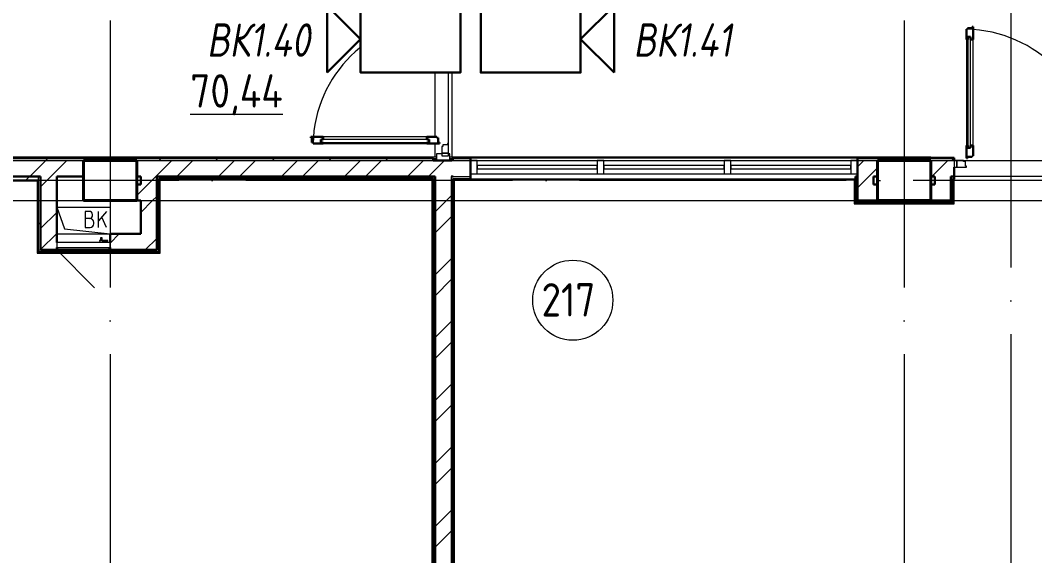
# Model space of a CAD drawing. Header units: millimetres. Extents: x -495897 to 1376592, y -28539 to 470976.
# Drawn here: x 136097 to 143697, y 345098 to 349111 of the extents above; entities that cross this region are included whole.
import ezdxf
from ezdxf.enums import TextEntityAlignment as Align

# ---------------------------------------------------------------- set-up
doc = ezdxf.new("R2010")
doc.units = ezdxf.units.MM
doc.set_wipeout_variables(frame=1)
doc.linetypes.add('ADSK_Линия сетки', pattern=[25, 20, -2.5, 0, -2.5])
doc.linetypes.add('ADSK_Сверху', pattern=[450, 300, -150])
for name, color, linetype, lineweight in [('RC-Видеонаблюдение', 5, 'Continuous', 30), ('Витраж', 7, 'Continuous', 9), ('Двери', 252, 'Continuous', 9), ('Линии', 7, 'Continuous', 9), ('Марки помещений', 252, 'Continuous', 20), ('Несущие колонны', 252, 'Continuous', 18), ('Оборудование', 8, 'Continuous', 18), ('Ограждение', 252, 'Continuous', 9), ('Оси', 252, 'Continuous', 9), ('Панели витража', 252, 'Continuous', 9), ('Перекрытие', 252, 'Continuous', 18), ('Стены наружные', 7, 'Continuous', 18), ('Стены штриховка', 7, 'Continuous', 9)]:
    doc.layers.add(name, color=color, linetype=linetype, lineweight=lineweight)
doc.layers.add('RC-Позиционные_обозначения', color=7, linetype='Continuous')
doc.layers.add('Двери открывание', color=7, linetype='Continuous', lineweight=9, true_color=0xc0c0c0)
doc.styles.add('GOST Common_2', font='', dxfattribs={"width": 0.9, "height": 250})
doc.styles.add('RubezhCAD', font='', dxfattribs={"oblique": 10})
doc.styles.get("Standard").update_dxf_attribs({"font": ''})
doc.styles.get('GOST Common_2').set_extended_font_data('GOST type B')
doc.styles.get('RubezhCAD').set_extended_font_data('GOST type A')
doc.styles.get('Standard').set_extended_font_data('GOST type B')

# ---------------------------------------------------------------- blocks, each defined once
blk = doc.blocks.new('RC-UGO-CAM-01')
blk.add_attdef('PSTN', text='', height=2.5).set_placement((4.626, 3.284), align=Align.BOTTOM_LEFT)
at = {"color": 1}
blk.add_wipeout([(3.743, 0), (6.243, 2.499), (6.243, -2.499)], dxfattribs=at)
blk.add_line((6.243, 2.499), (6.243, -2.499), dxfattribs=at)
blk.add_wipeout([(-3.743, -2.499), (-3.741, 2.497), (3.743, 2.499), (3.743, -2.499)], dxfattribs=at)
for q in [(6.243, 2.499), (6.243, -2.499)]:
    blk.add_line((3.743, 0), q, dxfattribs=at)
blk.add_lwpolyline([(3.743, -2.499), (3.743, 2.499), (-3.743, 2.499), (-3.743, -2.499), (3.743, -2.499)], close=True, dxfattribs=at)
blk = doc.blocks.new('2 этаж')
at = {"color": 251, "lineweight": 18, "true_color": 0x636466}
for p, q in [((137126, -12689.3), (137183.5, -12850.4)), ((137126, -12689.3), (137526, -12689.3)), ((137526, -12689.3), (137526, -12889.3)), ((137370.4, -12720), (137340.4, -12720)), ((137340.4, -12720), (137340.4, -12840)), ((137393.8, -12753.3), (137393.8, -12743.3)), ((137500.4, -12720), (137440.4, -12791.5)), ((137440.4, -12840), (137440.4, -12720)), ((137500.4, -12840), (137464.5, -12762.9)), ((137373.8, -12773.3), (137340.4, -12773.3)), ((137340.4, -12840), (137377.1, -12840)), ((137403.8, -12813.3), (137403.8, -12803.3)), ((137183.5, -12850.4), (137526, -12889.3))]:
    blk.add_line(p, q, dxfattribs=at)
for centre, radius, start, end in [((137370.4, -12743.3), 23.3, 0, 90), ((137373.8, -12753.3), 20, 270, 0), ((137373.8, -12803.3), 30, 0, 90), ((137377.1, -12813.3), 26.7, 270, 0)]:
    blk.add_arc(centre, radius, start, end, dxfattribs=at)
at = {"layer": 'Витраж', "color": 251, "lineweight": 18, "true_color": 0x636466, "extrusion": (0, 0, -1)}
for p, q in [((139971, -12289.3), (139971, -12339.3)), ((140011, -12289.3), (139971, -12289.3)), ((140071, -12289.3), (140061, -12289.3)), ((140071, -12339.3), (140071, -12289.3)), ((139971, -12339.3), (140071, -12339.3)), ((140276, -12339.3), (140226, -12339.3)), ((140226, -12339.3), (140226, -12439.3)), ((140276, -12439.3), (140276, -12339.3)), ((141226, -12339.3), (141176, -12339.3)), ((141176, -12339.3), (141176, -12439.3)), ((141226, -12439.3), (141226, -12339.3)), ((142176, -12339.3), (142126, -12339.3)), ((142126, -12339.3), (142126, -12439.3)), ((142176, -12439.3), (142176, -12339.3)), ((140226, -12439.3), (140276, -12439.3)), ((141176, -12439.3), (141226, -12439.3)), ((142126, -12439.3), (142176, -12439.3))]:
    blk.add_line(p, q, dxfattribs=at)
at = {"layer": 'Витраж', "color": 251, "true_color": 0x636466}
for p, q in [((140276, -12339.3), (141176, -12339.3)), ((141226, -12339.3), (142126, -12339.3)), ((142176, -12339.3), (143076, -12339.3)), ((140276, -12439.3), (141176, -12439.3)), ((141226, -12439.3), (142126, -12439.3)), ((142176, -12439.3), (143076, -12439.3))]:
    blk.add_line(p, q, dxfattribs=at)
at = {"layer": 'Витраж', "color": 251, "lineweight": 18, "true_color": 0x636466}
for p, q in [((143126, -12339.3), (143076, -12339.3)), ((143076, -12339.3), (143076, -12439.3)), ((143126, -12439.3), (143126, -12339.3)), ((143076, -12439.3), (143126, -12439.3))]:
    blk.add_line(p, q, dxfattribs=at)
at = {"layer": 'Двери', "color": 251, "lineweight": 30, "true_color": 0x636466}
for p, q in [((143951, -11355.3), (143943, -11355.3)), ((143943, -11355.3), (143943, -11431.3)), ((143985, -11346.3), (143951, -11346.3)), ((143951, -11346.3), (143951, -11355.3)), ((143993, -11337.3), (143985, -11337.3)), ((143985, -11337.3), (143985, -11346.3)), ((143993, -11431.3), (143993, -11337.3)), ((143952, -11431.3), (143943, -11431.3)), ((143952, -11413.3), (143952, -11431.3)), ((143973, -11413.3), (143952, -11413.3)), ((143973, -11431.3), (143973, -11413.3)), ((143993, -11431.3), (143973, -11431.3)), ((139123, -12162.3), (139029, -12162.3)), ((139029, -12162.3), (139029, -12170.3)), ((139029, -12170.3), (139038, -12170.3)), ((139038, -12170.3), (139038, -12204.3)), ((139038, -12204.3), (139047, -12204.3)), ((139047, -12204.3), (139047, -12212.3)), ((139047, -12212.3), (139123, -12212.3)), ((139123, -12182.3), (139105, -12182.3)), ((139105, -12182.3), (139105, -12203.3)), ((139105, -12203.3), (139123, -12203.3)), ((139123, -12162.3), (139123, -12182.3)), ((139123, -12203.3), (139123, -12212.3)), ((139975, -12162.3), (139899, -12162.3)), ((139899, -12162.3), (139899, -12182.3)), ((139899, -12182.3), (139917, -12182.3)), ((139899, -12203.3), (139899, -12212.3)), ((139917, -12203.3), (139899, -12203.3)), ((139899, -12212.3), (139993, -12212.3)), ((139917, -12182.3), (139917, -12203.3)), ((139975, -12170.3), (139975, -12162.3)), ((139984, -12170.3), (139975, -12170.3)), ((139984, -12204.3), (139984, -12170.3)), ((139993, -12204.3), (139984, -12204.3)), ((139993, -12212.3), (139993, -12204.3)), ((143943, -12227.3), (143943, -12321.3)), ((143952, -12227.3), (143943, -12227.3)), ((143952, -12245.3), (143952, -12227.3)), ((143973, -12227.3), (143973, -12245.3)), ((143993, -12227.3), (143973, -12227.3)), ((143993, -12303.3), (143993, -12227.3)), ((143951, -12321.3), (143951, -12312.3)), ((143951, -12312.3), (143985, -12312.3)), ((143973, -12245.3), (143952, -12245.3)), ((143985, -12312.3), (143985, -12303.3)), ((143985, -12303.3), (143993, -12303.3)), ((143943, -12321.3), (143951, -12321.3))]:
    blk.add_line(p, q, dxfattribs=at)
at = {"layer": 'Двери', "color": 251, "true_color": 0x636466}
for p, q in [((143943, -11431.3), (143943, -12227.3)), ((143952, -11413.3), (143952, -12245.3)), ((143973, -11413.3), (143952, -11413.3)), ((143973, -12245.3), (143973, -11413.3)), ((143993, -12227.3), (143993, -11431.3)), ((139917, -12182.3), (139105, -12182.3)), ((139105, -12182.3), (139105, -12203.3)), ((139105, -12203.3), (139917, -12203.3)), ((139899, -12162.3), (139123, -12162.3)), ((139123, -12212.3), (139899, -12212.3)), ((139917, -12203.3), (139917, -12182.3)), ((140011, -12235.3), (140011, -12284.3)), ((140019, -12235.3), (140011, -12235.3)), ((140053, -12221.3), (140019, -12221.3)), ((140019, -12221.3), (140019, -12235.3)), ((140061, -12212.3), (140053, -12212.3)), ((140053, -12212.3), (140053, -12221.3)), ((140061, -12284.3), (140061, -12212.3)), ((140061, -12284.3), (140011, -12284.3)), ((140011, -12284.3), (140011, -12304.3)), ((140011, -12284.3), (140061, -12284.3)), ((140011, -12304.3), (140061, -12304.3)), ((140061, -12304.3), (140061, -12284.3)), ((143952, -12245.3), (143973, -12245.3)), ((143851, -12339.3), (143851, -12389.3)), ((143871, -12339.3), (143851, -12339.3)), ((143871, -12389.3), (143871, -12339.3)), ((143920, -12339.3), (143871, -12339.3)), ((143871, -12339.3), (143871, -12389.3)), ((143920, -12347.3), (143920, -12339.3)), ((143934, -12347.3), (143920, -12347.3)), ((143934, -12381.3), (143934, -12347.3)), ((143943, -12381.3), (143934, -12381.3)), ((143943, -12389.3), (143943, -12381.3)), ((143851, -12389.3), (143871, -12389.3)), ((143871, -12389.3), (143943, -12389.3))]:
    blk.add_line(p, q, dxfattribs=at)
at = {"layer": 'Двери открывание', "color": 251, "true_color": 0x636466}
for centre, radius, start, end in [((139993, -12230.3), 946, 90, 178.90974), ((143925, -12321.3), 966, 0, 88.93231)]:
    blk.add_arc(centre, radius, start, end, dxfattribs=at)
at = {"layer": 'Линии', "color": 251, "linetype": 'ADSK_Сверху', "ltscale": 100, "true_color": 0x636466}
for p, q in [((117871, -12339.3), (151081, -12339.3)), ((117871, -12639.3), (151081, -12639.3))]:
    blk.add_line(p, q, dxfattribs=at)
at = {"layer": 'Марки помещений', "color": 251, "true_color": 0x636466}
blk.add_circle((140993, -13385.9), 300, dxfattribs=at)
at = {"layer": 'Несущие колонны', "color": 251, "lineweight": 40, "true_color": 0x636466}
for p, q in [((137326, -12339.3), (137726, -12339.3)), ((137326, -12639.3), (137326, -12339.3)), ((137726, -12339.3), (137326, -12339.3)), ((137726, -12339.3), (137726, -12639.3)), ((143276, -12339.3), (143676, -12339.3)), ((143276, -12639.3), (143276, -12339.3)), ((143676, -12339.3), (143276, -12339.3)), ((143676, -12339.3), (143676, -12639.3)), ((137326, -12459.3), (137326, -12639.3)), ((137726, -12639.3), (137726, -12459.3)), ((143276, -12459.3), (143276, -12639.3)), ((143676, -12639.3), (143676, -12459.3)), ((137726, -12639.3), (137326, -12639.3)), ((137326, -12639.3), (137726, -12639.3)), ((143676, -12639.3), (143276, -12639.3)), ((143276, -12639.3), (143676, -12639.3))]:
    blk.add_line(p, q, dxfattribs=at)
at = {"layer": 'Несущие колонны', "color": 251, "true_color": 0x636466}
for p, q in [((137326, -12339.3), (137326, -12459.3)), ((137726, -12459.3), (137726, -12339.3)), ((143276, -12339.3), (143276, -12459.3)), ((143676, -12459.3), (143676, -12339.3))]:
    blk.add_line(p, q, dxfattribs=at)
at = {"layer": 'Оборудование', "color": 251, "true_color": 0x636466}
for p, q in [((137453.4, -12918.9), (137453.4, -12936.4)), ((137465.6, -12918.9), (137453.4, -12918.9)), ((137465.6, -12936.4), (137465.6, -12918.9)), ((137126, -12954.3), (137126, -12990.6)), ((137526, -12954.3), (137126, -12954.3)), ((137126.9, -12991.6), (137525.1, -12991.6)), ((137133, -12991.6), (137133, -13001.3)), ((137454.7, -12938.9), (137446.4, -12938.9)), ((137446.4, -12938.9), (137446.4, -12943.9)), ((137446.4, -12943.9), (137454.7, -12943.9)), ((137449.9, -12938.3), (137449.9, -12954.3)), ((137469.2, -12938.3), (137449.9, -12938.3)), ((137453.4, -12936.4), (137451.4, -12938.3)), ((137465.6, -12936.4), (137453.4, -12936.4)), ((137510.2, -12938.9), (137464.3, -12938.9)), ((137464.3, -12943.9), (137510.2, -12943.9)), ((137467.6, -12938.3), (137465.6, -12936.4)), ((137469.2, -12954.3), (137469.2, -12938.3)), ((137510.2, -12943.9), (137510.2, -12938.9)), ((137519, -13001.3), (137519, -12991.6)), ((137526, -12990.6), (137526, -12954.3)), ((137126, -13009.3), (137408.8, -13292.1)), ((137134, -13002.3), (137518.1, -13002.3)), ((137145, -13003.8), (137145, -13009.3)), ((137145, -13009.3), (137507, -13009.3)), ((137429.5, -13009.3), (137429.5, -13011.3)), ((137429.5, -13011.3), (137433.5, -13011.3)), ((137494, -13011.3), (137433.5, -13011.3)), ((137494, -13011.3), (137498, -13011.3)), ((137498, -13011.3), (137498, -13009.3)), ((137507, -13009.3), (137507, -13003.8))]:
    blk.add_line(p, q, dxfattribs=at)
for points, knots in [([(137126, -12990.6), (137126, -12990.7), (137126, -12990.9), (137126.1, -12991.1), (137126.3, -12991.3), (137126.4, -12991.4), (137126.6, -12991.5), (137126.7, -12991.5), (137126.8, -12991.6), (137126.9, -12991.6)], [-1, -1, -1, -1, -0.833333, -0.666667, -0.5, -0.333333, -0.25, -0.166667, 0, 0, 0, 0]), ([(137525.1, -12991.6), (137525.2, -12991.6), (137525.3, -12991.5), (137525.4, -12991.5), (137525.6, -12991.4), (137525.7, -12991.3), (137525.9, -12991.1), (137526, -12990.9), (137526, -12990.7), (137526, -12990.6)], [0, 0, 0, 0, 0.166667, 0.25, 0.333333, 0.5, 0.666667, 0.833333, 1, 1, 1, 1]), ([(137133, -13001.3), (137133, -13001.4), (137133, -13001.5), (137133.1, -13001.8), (137133.2, -13001.9), (137133.4, -13002), (137133.5, -13002.1), (137133.6, -13002.2), (137133.8, -13002.2), (137133.9, -13002.3), (137134, -13002.3)], [-1, -1, -1, -1, -0.833333, -0.666667, -0.541667, -0.416667, -0.333333, -0.25, -0.166667, 0, 0, 0, 0]), ([(137143.5, -13002.3), (137143.6, -13002.3), (137143.8, -13002.3), (137144.1, -13002.4), (137144.2, -13002.5), (137144.4, -13002.6), (137144.6, -13002.7), (137144.7, -13002.9), (137144.8, -13003), (137144.9, -13003.2), (137145, -13003.5), (137145, -13003.7), (137145, -13003.8)], [-1, -1, -1, -1, -0.833333, -0.75, -0.666667, -0.583333, -0.5, -0.416667, -0.333333, -0.25, -0.166667, 0, 0, 0, 0]), ([(137507, -13003.8), (137507, -13003.7), (137507, -13003.5), (137507.1, -13003.2), (137507.2, -13003), (137507.3, -13002.9), (137507.5, -13002.7), (137507.6, -13002.6), (137507.8, -13002.5), (137508, -13002.4), (137508.2, -13002.3), (137508.4, -13002.3), (137508.5, -13002.3)], [0, 0, 0, 0, 0.166667, 0.25, 0.333333, 0.416667, 0.5, 0.583333, 0.666667, 0.75, 0.833333, 1, 1, 1, 1]), ([(137518.1, -13002.3), (137518.1, -13002.3), (137518.3, -13002.2), (137518.4, -13002.2), (137518.5, -13002.1), (137518.7, -13002), (137518.8, -13001.9), (137518.9, -13001.8), (137519, -13001.5), (137519, -13001.4), (137519, -13001.3)], [0, 0, 0, 0, 0.166667, 0.25, 0.333333, 0.416667, 0.541667, 0.666667, 0.833333, 1, 1, 1, 1])]:
    blk.add_open_spline(points, degree=3, knots=knots, dxfattribs=at)
at = {"layer": 'Ограждение', "color": 251, "true_color": 0x636466}
for p, q in [((139971, -12314.3), (133871, -12314.3)), ((139946, -12324.3), (139971, -12324.3)), ((143676, -12314.3), (140071, -12314.3)), ((140071, -12324.3), (140086, -12324.3)), ((143676, -12314.3), (143676, -12319.3)), ((136981, -12489.3), (136981, -13034.3)), ((137901, -12484.3), (137896, -12479.3)), ((137901, -13034.3), (137901, -12484.3)), ((137901, -12484.3), (139936, -12484.3)), ((139941, -12479.3), (139936, -12484.3)), ((139936, -12484.3), (139936, -18454.3)), ((140106, -12484.3), (140101, -12479.3)), ((140106, -18454.3), (140106, -12484.3)), ((140106, -12484.3), (143101, -12484.3)), ((143101, -12484.3), (143106, -12479.3)), ((143101, -12484.3), (143101, -12664.3)), ((143851, -12664.3), (143851, -12479.3)), ((143101, -12664.3), (143106, -12659.3)), ((143101, -12664.3), (143851, -12664.3)), ((143851, -12664.3), (143846, -12659.3)), ((136986, -13029.3), (136981, -13034.3)), ((136981, -13034.3), (137901, -13034.3)), ((137901, -13034.3), (137896, -13029.3))]:
    blk.add_line(p, q, dxfattribs=at)
at = {"layer": 'Оси', "color": 251, "linetype": 'ADSK_Линия сетки', "ltscale": 100, "true_color": 0x636466}
for p, q in [((137526, 33711.4), (137526, -32265.4)), ((143476, 33711.4), (143476, -30995.4)), ((144276, -1139.3), (144276, -32265.4)), ((170543.3, -12489.3), (93565.9, -12489.3))]:
    blk.add_line(p, q, dxfattribs=at)
at = {"layer": 'Панели витража', "color": 251, "lineweight": 18, "true_color": 0x636466}
for p, q in [((141176, -12376.8), (140276, -12376.8)), ((140276, -12376.8), (140276, -12401.8)), ((141176, -12401.8), (141176, -12376.8)), ((142126, -12376.8), (141226, -12376.8)), ((141226, -12376.8), (141226, -12401.8)), ((142126, -12401.8), (142126, -12376.8)), ((143076, -12376.8), (142176, -12376.8)), ((142176, -12376.8), (142176, -12401.8)), ((143076, -12401.8), (143076, -12376.8)), ((140276, -12401.8), (141176, -12401.8)), ((141226, -12401.8), (142126, -12401.8)), ((142176, -12401.8), (143076, -12401.8))]:
    blk.add_line(p, q, dxfattribs=at)
at = {"layer": 'Перекрытие', "color": 251, "ltscale": 100, "true_color": 0x636466}
for p, q in [((140058.9, -10356.3), (140058.9, -12212.3)), ((137126, -12689.3), (137526, -12689.3)), ((137526, -12689.3), (137526, -12889.3))]:
    blk.add_line(p, q, dxfattribs=at)
at = {"layer": 'Стены наружные', "color": 251, "true_color": 0x636466}
for p, q in [((140086, -10259.3), (140086, -12314.3)), ((139961, -12162.3), (139961, -10406.3)), ((139961, -12314.3), (139961, -12212.3)), ((137326, -12459.3), (137326, -12339.3)), ((137726, -12339.3), (137726, -12459.3)), ((139961, -12339.3), (139961, -12324.3)), ((140226, -12319.3), (143126, -12319.3)), ((143276, -12459.3), (143276, -12339.3)), ((143676, -12339.3), (143676, -12459.3)), ((143920, -12339.3), (145282, -12339.3)), ((145351, -12459.3), (143851, -12459.3)), ((143106, -12479.3), (140226, -12479.3)), ((137126, -12889.3), (137526, -12889.3))]:
    blk.add_line(p, q, dxfattribs=at)
at = {"layer": 'Стены наружные', "color": 251, "lineweight": 30, "true_color": 0x636466}
for p, q in [((139941, -12319.3), (135871, -12319.3)), ((137326, -12339.3), (137726, -12339.3)), ((139941, -12324.3), (139941, -12319.3)), ((139946, -12324.3), (139941, -12324.3)), ((139946, -12339.3), (139946, -12324.3)), ((140086, -12339.3), (139946, -12339.3)), ((140101, -12324.3), (140086, -12324.3)), ((140086, -12324.3), (140086, -12339.3)), ((140226, -12319.3), (140101, -12319.3)), ((140101, -12319.3), (140101, -12324.3)), ((140226, -12479.3), (140226, -12319.3)), ((143126, -12639.3), (143126, -12319.3)), ((143851, -12319.3), (143126, -12319.3)), ((143276, -12339.3), (143676, -12339.3)), ((143851, -12339.3), (143851, -12319.3)), ((136231, -12459.3), (137006, -12459.3)), ((137006, -12459.3), (137006, -13009.3)), ((137126, -12459.3), (137326, -12459.3)), ((137126, -12954.3), (137126, -12459.3)), ((137726, -12459.3), (137756, -12459.3)), ((137756, -12459.3), (137756, -12519.3)), ((137876, -12459.3), (139961, -12459.3)), ((137876, -13009.3), (137876, -12459.3)), ((139961, -18464.3), (139961, -12459.3)), ((140081, -12459.3), (140096, -12459.3)), ((143126, -12459.3), (143111, -12459.3)), ((143111, -12654.3), (143111, -12459.3)), ((143246, -12459.3), (143276, -12459.3)), ((143246, -12519.3), (143246, -12459.3)), ((143676, -12459.3), (143706, -12459.3)), ((143706, -12459.3), (143706, -12519.3)), ((143826, -12459.3), (143841, -12459.3)), ((143826, -12639.3), (143826, -12459.3)), ((143851, -12479.3), (143851, -12389.3)), ((136231, -12489.3), (136986, -12489.3)), ((136986, -12489.3), (136986, -13029.3)), ((137756, -12519.3), (137726, -12519.3)), ((137726, -12519.3), (137726, -12639.3)), ((137891, -12474.3), (139946, -12474.3)), ((137891, -13024.3), (137891, -12474.3)), ((137896, -13029.3), (137896, -12479.3)), ((137896, -12479.3), (139941, -12479.3)), ((139941, -12479.3), (139941, -18454.3)), ((139946, -12474.3), (139946, -18459.3)), ((140096, -12474.3), (140096, -18459.3)), ((140101, -12479.3), (140226, -12479.3)), ((140101, -18454.3), (140101, -12479.3)), ((143111, -12479.3), (143106, -12479.3)), ((143106, -12479.3), (143106, -12659.3)), ((143276, -12519.3), (143246, -12519.3)), ((143276, -12639.3), (143276, -12519.3)), ((143706, -12519.3), (143676, -12519.3)), ((143676, -12519.3), (143676, -12639.3)), ((143841, -12474.3), (143846, -12474.3)), ((143841, -12654.3), (143841, -12474.3)), ((143846, -12479.3), (143851, -12479.3)), ((143846, -12659.3), (143846, -12479.3)), ((137726, -12639.3), (137756, -12639.3)), ((137756, -12639.3), (137756, -12889.3)), ((143106, -12659.3), (143846, -12659.3)), ((143111, -12654.3), (143841, -12654.3)), ((143126, -12639.3), (143826, -12639.3)), ((137756, -12889.3), (137526, -12889.3)), ((137526, -12889.3), (137526, -12954.3)), ((137126, -13009.3), (137126, -12990.9)), ((137526, -12990.9), (137526, -13009.3)), ((136986, -13029.3), (137896, -13029.3)), ((136991, -13009.3), (136991, -13024.3)), ((136991, -13024.3), (137891, -13024.3)), ((137145, -13009.3), (137006, -13009.3)), ((137876, -13009.3), (137507, -13009.3))]:
    blk.add_line(p, q, dxfattribs=at)
at = {"layer": 'Стены наружные', "color": 251, "linetype": 'Continuous', "lineweight": 9, "true_color": 0x636466}
for p, q in [((136916.4, -12324.3), (136921.4, -12319.3)), ((136924.9, -12459.3), (137044.9, -12339.3)), ((136987.1, -12324.3), (136992.1, -12319.3)), ((137042.8, -12339.3), (137057.8, -12324.3)), ((137057.8, -12324.3), (137062.8, -12319.3)), ((137082.1, -12459.3), (137202.1, -12339.3)), ((137128.5, -12324.3), (137133.5, -12319.3)), ((137199.2, -12324.3), (137204.2, -12319.3)), ((137269.9, -12324.3), (137274.9, -12319.3)), ((137340.7, -12324.3), (137345.7, -12319.3)), ((137411.4, -12324.3), (137416.4, -12319.3)), ((137467.1, -12339.3), (137482.1, -12324.3)), ((137482.1, -12324.3), (137487.1, -12319.3)), ((137552.8, -12324.3), (137557.8, -12319.3)), ((137623.5, -12324.3), (137628.5, -12319.3)), ((137694.2, -12324.3), (137699.2, -12319.3)), ((137764.9, -12324.3), (137769.9, -12319.3)), ((137835.6, -12324.3), (137840.6, -12319.3)), ((137867.9, -12459.3), (137987.9, -12339.3)), ((137891.3, -12339.3), (137906.3, -12324.3)), ((137906.3, -12324.3), (137911.3, -12319.3)), ((137977.1, -12324.3), (137982.1, -12319.3)), ((138025, -12459.3), (138145, -12339.3)), ((138047.8, -12324.3), (138052.8, -12319.3)), ((138118.5, -12324.3), (138123.5, -12319.3)), ((138189.2, -12324.3), (138194.2, -12319.3)), ((138259.9, -12324.3), (138264.9, -12319.3)), ((138315.6, -12339.3), (138330.6, -12324.3)), ((138330.6, -12324.3), (138335.6, -12319.3)), ((138339.3, -12459.3), (138459.3, -12339.3)), ((138401.3, -12324.3), (138406.3, -12319.3)), ((138472, -12324.3), (138477, -12319.3)), ((138496.5, -12459.3), (138616.5, -12339.3)), ((138542.7, -12324.3), (138547.7, -12319.3)), ((138613.4, -12324.3), (138618.4, -12319.3)), ((138684.2, -12324.3), (138689.2, -12319.3)), ((138739.9, -12339.3), (138754.9, -12324.3)), ((138754.9, -12324.3), (138759.9, -12319.3)), ((138810.8, -12459.3), (138930.8, -12339.3)), ((138825.6, -12324.3), (138830.6, -12319.3)), ((138896.3, -12324.3), (138901.3, -12319.3)), ((138967, -12324.3), (138972, -12319.3)), ((138967.9, -12459.3), (139087.9, -12339.3)), ((139037.7, -12324.3), (139042.7, -12319.3)), ((139108.4, -12324.3), (139113.4, -12319.3)), ((139164.1, -12339.3), (139179.1, -12324.3)), ((139179.1, -12324.3), (139184.1, -12319.3)), ((139249.8, -12324.3), (139254.8, -12319.3)), ((139282.3, -12459.3), (139402.3, -12339.3)), ((139320.6, -12324.3), (139325.6, -12319.3)), ((139391.3, -12324.3), (139396.3, -12319.3)), ((139439.4, -12459.3), (139559.4, -12339.3)), ((139462, -12324.3), (139467, -12319.3)), ((139532.7, -12324.3), (139537.7, -12319.3)), ((139588.4, -12339.3), (139603.4, -12324.3)), ((139603.4, -12324.3), (139608.4, -12319.3)), ((139674.1, -12324.3), (139679.1, -12319.3)), ((139744.8, -12324.3), (139749.8, -12319.3)), ((139753.7, -12459.3), (139873.7, -12339.3)), ((139815.5, -12324.3), (139820.5, -12319.3)), ((139886.2, -12324.3), (139891.2, -12319.3)), ((139980.9, -12389.3), (140030.9, -12339.3)), ((140101, -12321.6), (140103.4, -12319.3)), ((140169.1, -12324.3), (140174.1, -12319.3)), ((143126, -12387.2), (143174, -12339.3)), ((143138.9, -12324.3), (143143.9, -12319.3)), ((143209.6, -12324.3), (143214.6, -12319.3)), ((143280.4, -12324.3), (143285.4, -12319.3)), ((143351.1, -12324.3), (143356.1, -12319.3)), ((143406.8, -12339.3), (143421.8, -12324.3)), ((143421.8, -12324.3), (143426.8, -12319.3)), ((143492.5, -12324.3), (143497.5, -12319.3)), ((143563.2, -12324.3), (143568.2, -12319.3)), ((143633.9, -12324.3), (143638.9, -12319.3)), ((143682.6, -12459.3), (143802.6, -12339.3)), ((143704.6, -12324.3), (143709.6, -12319.3)), ((143775.3, -12324.3), (143780.3, -12319.3)), ((143831, -12339.3), (143846, -12324.3)), ((143846, -12324.3), (143851, -12319.3)), ((136892.8, -12489.3), (136922.8, -12459.3)), ((137006, -12535.3), (137082.1, -12459.3)), ((137807.9, -12519.3), (137867.9, -12459.3)), ((138180.6, -12474.3), (138195.6, -12459.3)), ((138604.9, -12474.3), (138619.9, -12459.3)), ((139029.1, -12474.3), (139044.1, -12459.3)), ((139453.4, -12474.3), (139468.4, -12459.3)), ((139877.7, -12474.3), (139892.7, -12459.3)), ((139910.9, -12459.3), (139961, -12409.1)), ((139961, -12409.1), (139980.9, -12389.3)), ((140225.2, -12459.3), (140226, -12458.4)), ((143126, -12544.4), (143211.1, -12459.3)), ((143211.1, -12459.3), (143276, -12394.4)), ((136986, -12537.5), (136991, -12532.5)), ((137726, -12601.1), (137807.9, -12519.3)), ((137891, -12481), (137896, -12476)), ((137896, -12476), (137897.8, -12474.3)), ((137963.5, -12479.3), (137968.5, -12474.3)), ((138034.2, -12479.3), (138039.2, -12474.3)), ((138104.9, -12479.3), (138109.9, -12474.3)), ((138175.6, -12479.3), (138180.6, -12474.3)), ((138246.3, -12479.3), (138251.3, -12474.3)), ((138317, -12479.3), (138322, -12474.3)), ((138387.7, -12479.3), (138392.7, -12474.3)), ((138458.4, -12479.3), (138463.4, -12474.3)), ((138529.2, -12479.3), (138534.2, -12474.3)), ((138599.9, -12479.3), (138604.9, -12474.3)), ((138670.6, -12479.3), (138675.6, -12474.3)), ((138741.3, -12479.3), (138746.3, -12474.3)), ((138812, -12479.3), (138817, -12474.3)), ((138882.7, -12479.3), (138887.7, -12474.3)), ((138953.4, -12479.3), (138958.4, -12474.3)), ((139024.1, -12479.3), (139029.1, -12474.3)), ((139094.8, -12479.3), (139099.8, -12474.3)), ((139165.6, -12479.3), (139170.6, -12474.3)), ((139236.3, -12479.3), (139241.3, -12474.3)), ((139307, -12479.3), (139312, -12474.3)), ((139377.7, -12479.3), (139382.7, -12474.3)), ((139448.4, -12479.3), (139453.4, -12474.3)), ((139519.1, -12479.3), (139524.1, -12474.3)), ((139589.8, -12479.3), (139594.8, -12474.3)), ((139660.5, -12479.3), (139665.5, -12474.3)), ((139731.2, -12479.3), (139736.2, -12474.3)), ((139802, -12479.3), (139807, -12474.3)), ((139872.7, -12479.3), (139877.7, -12474.3)), ((139941, -12481.6), (139943.4, -12479.3)), ((139943.4, -12479.3), (139946, -12476.6)), ((140096, -12538.8), (140101, -12533.8)), ((140155.5, -12479.3), (140160.5, -12474.3)), ((143106, -12498.6), (143111, -12493.6)), ((143841, -12541.4), (143846, -12536.4)), ((136986, -12608.2), (136991, -12603.2)), ((137845, -12639.3), (137876, -12608.3)), ((137891, -12551.7), (137896, -12546.7)), ((139941, -12552.3), (139946, -12547.3)), ((139961, -12723.4), (140081, -12603.4)), ((140096, -12609.5), (140101, -12604.5)), ((143106, -12569.3), (143111, -12564.3)), ((143841, -12612.1), (143846, -12607.1)), ((136986, -12678.9), (136991, -12673.9)), ((137756, -12728.3), (137845, -12639.3)), ((137891, -12622.4), (137896, -12617.4)), ((137891, -12693.1), (137896, -12688.1)), ((139941, -12623), (139946, -12618)), ((139941, -12693.8), (139946, -12688.8)), ((140081, -12695.2), (140096, -12680.2)), ((140096, -12680.2), (140101, -12675.2)), ((143106, -12640), (143111, -12635)), ((143111, -12635), (143126, -12620)), ((143157.5, -12659.3), (143162.5, -12654.3)), ((143228.2, -12659.3), (143233.2, -12654.3)), ((143298.9, -12659.3), (143303.9, -12654.3)), ((143369.6, -12659.3), (143374.6, -12654.3)), ((143440.3, -12659.3), (143445.3, -12654.3)), ((143511, -12659.3), (143516, -12654.3)), ((143516, -12654.3), (143531, -12639.3)), ((143581.8, -12659.3), (143586.8, -12654.3)), ((143652.5, -12659.3), (143657.5, -12654.3)), ((143723.2, -12659.3), (143728.2, -12654.3)), ((143793.9, -12659.3), (143798.9, -12654.3)), ((143816.9, -12639.3), (143826, -12630.1)), ((136986, -12749.6), (136991, -12744.6)), ((137006, -12849.6), (137126, -12729.6)), ((137876, -12778.9), (137891, -12763.9)), ((137891, -12763.9), (137896, -12758.9)), ((139941, -12764.5), (139946, -12759.5)), ((139961, -12880.6), (140081, -12760.6)), ((140096, -12750.9), (140101, -12745.9)), ((136986, -12820.3), (136991, -12815.3)), ((136991, -12815.3), (137006, -12800.3)), ((137891, -12834.6), (137896, -12829.6)), ((139941, -12835.2), (139946, -12830.2)), ((140096, -12821.6), (140101, -12816.6)), ((136986, -12891), (136991, -12886)), ((137006, -13006.8), (137126, -12886.8)), ((137526, -12958.3), (137595, -12889.3)), ((137891, -12905.3), (137896, -12900.3)), ((139941, -12905.9), (139946, -12900.9)), ((140096, -12892.3), (140101, -12887.3)), ((136986, -12961.7), (136991, -12956.7)), ((137789.3, -13009.3), (137876, -12922.6)), ((137891, -12976), (137896, -12971)), ((139941, -12976.6), (139946, -12971.6)), ((140096, -12963), (140101, -12958)), ((136989.2, -13029.3), (136994.2, -13024.3)), ((137059.9, -13029.3), (137064.9, -13024.3)), ((137130.6, -13029.3), (137135.6, -13024.3)), ((137201.3, -13029.3), (137206.3, -13024.3)), ((137206.3, -13024.3), (137221.3, -13009.3)), ((137272.1, -13029.3), (137277.1, -13024.3)), ((137342.8, -13029.3), (137347.8, -13024.3)), ((137413.5, -13029.3), (137418.5, -13024.3)), ((137484.2, -13029.3), (137489.2, -13024.3)), ((137554.9, -13029.3), (137559.9, -13024.3)), ((137625.6, -13029.3), (137630.6, -13024.3)), ((137630.6, -13024.3), (137645.6, -13009.3)), ((137696.3, -13029.3), (137701.3, -13024.3)), ((137767, -13029.3), (137772, -13024.3)), ((137837.7, -13029.3), (137842.7, -13024.3)), ((139941, -13047.3), (139946, -13042.3)), ((140096, -13033.7), (140101, -13028.7)), ((139941, -13118), (139946, -13113)), ((139961, -13194.9), (140081, -13074.9)), ((140081, -13119.4), (140096, -13104.4)), ((140096, -13104.4), (140101, -13099.4)), ((139941, -13188.7), (139946, -13183.7)), ((140096, -13175.1), (140101, -13170.1)), ((139941, -13259.4), (139946, -13254.4)), ((139961, -13352), (140081, -13232)), ((140096, -13245.9), (140101, -13240.9)), ((139941, -13330.1), (139946, -13325.1)), ((140096, -13316.6), (140101, -13311.6)), ((139941, -13400.9), (139946, -13395.9)), ((140096, -13387.3), (140101, -13382.3)), ((139941, -13471.6), (139946, -13466.6)), ((140081, -13543.7), (140096, -13528.7)), ((140096, -13458), (140101, -13453)), ((140096, -13528.7), (140101, -13523.7)), ((139941, -13542.3), (139946, -13537.3)), ((139961, -13666.4), (140081, -13546.4)), ((140096, -13599.4), (140101, -13594.4)), ((139941, -13613), (139946, -13608)), ((139941, -13683.7), (139946, -13678.7)), ((140096, -13670.1), (140101, -13665.1)), ((139941, -13754.4), (139946, -13749.4)), ((139961, -13823.5), (140081, -13703.5)), ((140096, -13740.8), (140101, -13735.8)), ((139941, -13825.1), (139946, -13820.1)), ((140096, -13811.5), (140101, -13806.5)), ((139941, -13895.8), (139946, -13890.8)), ((140096, -13882.3), (140101, -13877.3)), ((139941, -13966.5), (139946, -13961.5)), ((140081, -13968), (140096, -13953)), ((140096, -13953), (140101, -13948)), ((139941, -14037.3), (139946, -14032.3)), ((139961, -14137.8), (140081, -14017.8)), ((140096, -14023.7), (140101, -14018.7)), ((139941, -14108), (139946, -14103)), ((140096, -14094.4), (140101, -14089.4)), ((139941, -14178.7), (139946, -14173.7)), ((139961, -14295), (140081, -14175)), ((140096, -14165.1), (140101, -14160.1)), ((139941, -14249.4), (139946, -14244.4)), ((140096, -14235.8), (140101, -14230.8)), ((139941, -14320.1), (139946, -14315.1)), ((140096, -14306.5), (140101, -14301.5)), ((139941, -14390.8), (139946, -14385.8)), ((140081, -14392.2), (140096, -14377.2)), ((140096, -14377.2), (140101, -14372.2)), ((139941, -14461.5), (139946, -14456.5)), ((139961, -14609.3), (140081, -14489.3)), ((140096, -14447.9), (140101, -14442.9)), ((140096, -14518.7), (140101, -14513.7)), ((139941, -14532.2), (139946, -14527.2)), ((140096, -14589.4), (140101, -14584.4)), ((139941, -14602.9), (139946, -14597.9)), ((139941, -14673.7), (139946, -14668.7)), ((139961, -14766.4), (140081, -14646.4)), ((140096, -14660.1), (140101, -14655.1)), ((139941, -14744.4), (139946, -14739.4)), ((140096, -14730.8), (140101, -14725.8)), ((139941, -14815.1), (139946, -14810.1)), ((140081, -14816.5), (140096, -14801.5)), ((140096, -14801.5), (140101, -14796.5)), ((139941, -14885.8), (139946, -14880.8)), ((140096, -14872.2), (140101, -14867.2)), ((139941, -14956.5), (139946, -14951.5)), ((139961, -15080.7), (140081, -14960.7)), ((140096, -14942.9), (140101, -14937.9)), ((139941, -15027.2), (139946, -15022.2)), ((140096, -15013.6), (140101, -15008.6)), ((139941, -15097.9), (139946, -15092.9)), ((139961, -15237.9), (140081, -15117.9)), ((140096, -15084.3), (140101, -15079.3)), ((139941, -15168.6), (139946, -15163.6)), ((140096, -15155), (140101, -15150)), ((139941, -15239.3), (139946, -15234.3)), ((140081, -15240.8), (140096, -15225.8)), ((140096, -15225.8), (140101, -15220.8)), ((140096, -15296.5), (140101, -15291.5))]:
    blk.add_line(p, q, dxfattribs=at)
at = {"layer": 'Стены штриховка', "color": 251, "true_color": 0x636466}
for p, q in [((139941, -12324.3), (135871, -12324.3)), ((137326, -12339.3), (135871, -12339.3)), ((139946, -12339.3), (137726, -12339.3)), ((140226, -12339.3), (140086, -12339.3)), ((140226, -12324.3), (140101, -12324.3)), ((143851, -12324.3), (143126, -12324.3)), ((143276, -12339.3), (143126, -12339.3)), ((143851, -12339.3), (143676, -12339.3)), ((136991, -13009.3), (136991, -12459.3)), ((139946, -12474.3), (139946, -12459.3)), ((140081, -12459.3), (140081, -18539.3)), ((140096, -12459.3), (140226, -12459.3)), ((143841, -12459.3), (143851, -12459.3)), ((136986, -12489.3), (136991, -12489.3)), ((140096, -12474.3), (140226, -12474.3)), ((143846, -12474.3), (143851, -12474.3))]:
    blk.add_line(p, q, dxfattribs=at)
at = {"layer": 'Марки помещений', "color": 251, "true_color": 0x636466, "style": 'GOST Common_2', "width": 0.9}
for s, p in [('%%U70,44', (138127.2, -11942.6)), ('217', (140758.1, -13508.2))]:
    blk.add_text(s, height=250, dxfattribs=at).set_placement(p)

msp = doc.modelspace()

# ---------------------------------------------------------------- block references
msp.add_blockref('2 этаж', (-756.474, 360398.765))

# ---------------------------------------------------------------- next in the draw order: block references
at = {"layer": 'RC-Видеонаблюдение'}
ref = msp.add_blockref('RC-UGO-CAM-01', (139020.483, 348968.485), dxfattribs=dict(at, xscale=100, yscale=100, zscale=100, rotation=180))
ref.add_attrib('PSTN', 'ВК1.40', (137494.721, 348837.418), dxfattribs={"layer": 'RC-Позиционные_обозначения', "height": 250, "style": 'RubezhCAD', "oblique": 10})
ref = msp.add_blockref('RC-UGO-CAM-01', (139921.047, 348968.485), dxfattribs=dict(at, xscale=-100, yscale=100, zscale=100, rotation=180))
ref.add_attrib('PSTN', 'ВК1.41', (140690.469, 348837.418), dxfattribs={"layer": 'RC-Позиционные_обозначения', "height": 250, "style": 'RubezhCAD', "oblique": 10})

doc.saveas('drawing.dxf')
